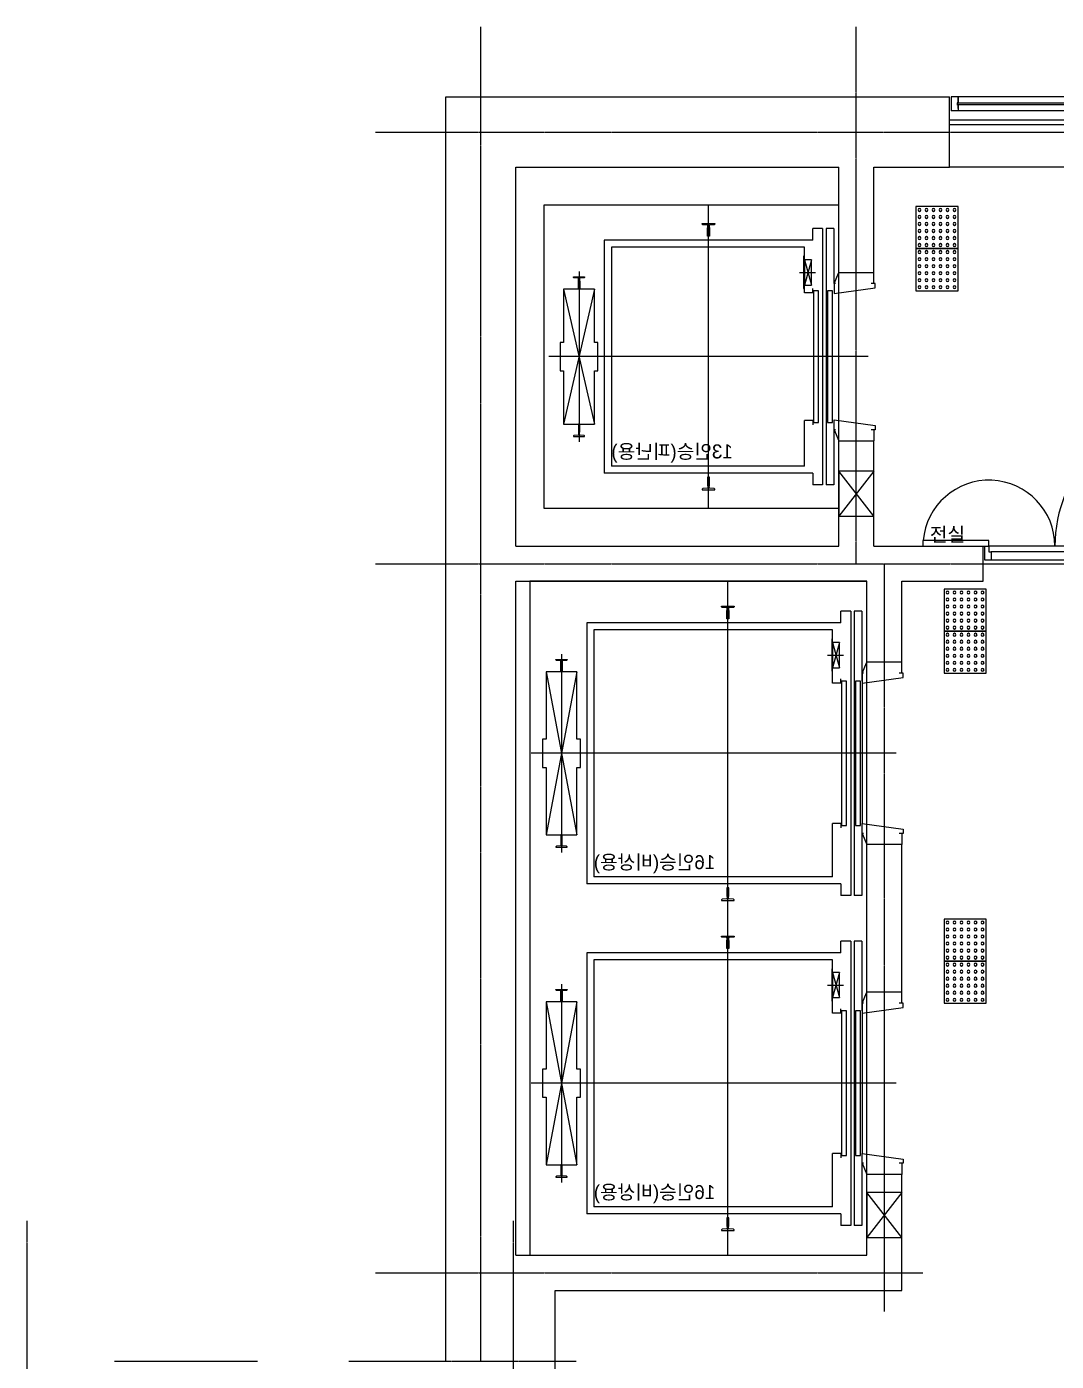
# Model space of a CAD drawing. Header units: millimetres. Extents: x 0 to 179493, y -203649 to 469211.
# Drawn here: x 114114 to 121449, y 49846 to 59351 of the extents above; entities that cross this region are included whole.
import ezdxf

# ---------------------------------------------------------------- set-up
doc = ezdxf.new("R2010")
doc.units = ezdxf.units.MM
doc.linetypes.add('X-평면도(기본형)$0$CEN', pattern=[52.5, 50, -1, 0.5, -1])
for name, color, linetype, true_color in [('X-평면도(기본형)$0$40HAT', 9, 'Continuous', 0x808080), ('X-평면도(기본형)$0$4ELE', 4, 'Continuous', 0x00ffff), ('X-평면도(기본형)$0$A-DOOR', 4, 'Continuous', 0x00ffff), ('X-평면도(기본형)$0$CEN', 1, 'X-평면도(기본형)$0$CEN', 0xff0000), ('X-평면도(기본형)$0$DEFPOINTS-1', 7, 'Continuous', 0x262f4c), ('X-평면도(기본형)$0$DEFTXT', 7, 'Continuous', 0x7fdfff), ('X-평면도(기본형)$0$ELEV', 9, 'Continuous', 0x808080), ('X-평면도(기본형)$0$NON', 6, 'Continuous', 0xff00ff), ('X-평면도(기본형)$0$TILE', 7, 'Continuous', 0xc0c0c0), ('X-평면도(기본형)$0$W1', 2, 'Continuous', 0xffff00), ('X-평면도(기본형)$0$WID', 4, 'Continuous', 0x00ffff), ('X-평면도(기본형)$0$설비OPEN', 9, 'Continuous', 0x808080)]:
    doc.layers.add(name, color=color, linetype=linetype, true_color=true_color)
doc.styles.add('맑은 고딕 Regular', font='')
doc.styles.get('맑은 고딕 Regular').set_extended_font_data('M+39D80 怨좊뵓')

# ---------------------------------------------------------------- blocks, each defined once
blk = doc.blocks.new('X-평면도(기본형)$0$jjbl')
at = {"layer": 'X-평면도(기본형)$0$TILE'}
blk.add_lwpolyline([(300.0000000009313, 300.0000000009313), (300.0000000009313, 0), (0, 0), (0, 300.0000000009313)], close=True, dxfattribs=at)
for centre in [(25.00000000093132, 275), (25.00000000093132, 225), (75.00000000093132, 275), (75.00000000093132, 225), (125.0000000009313, 275), (125.0000000009313, 225), (175.0000000009313, 275), (175.0000000009313, 225), (225.0000000009313, 275), (225.0000000009313, 225), (275.0000000009313, 275), (275.0000000009313, 225), (25.00000000093132, 175), (25.00000000093132, 125), (75.00000000093132, 175), (75.00000000093132, 125), (125.0000000009313, 175), (125.0000000009313, 125), (175.0000000009313, 175), (175.0000000009313, 125), (225.0000000009313, 175), (225.0000000009313, 125), (275.0000000009313, 175), (275.0000000009313, 125), (25.00000000093132, 75), (25.00000000093132, 25), (75.00000000093132, 75), (75.00000000093132, 25), (125.0000000009313, 75), (125.0000000009313, 25), (175.0000000009313, 75), (175.0000000009313, 25), (225.0000000009313, 75), (225.0000000009313, 25), (275.0000000009313, 75), (275.0000000009313, 25)]:
    blk.add_circle(centre, 10, dxfattribs=at)
blk = doc.blocks.new('X-평면도(기본형)$0$evj')
at = {"xscale": -1, "rotation": 180}
for p in [(299.9999999998836, 600.0000000010477), (299.9999999998836, 300.0000000010477)]:
    blk.add_blockref('X-평면도(기본형)$0$jjbl', p, dxfattribs=at)
blk = doc.blocks.new('X-평면도(기본형)$0$cw1200')
at = {"layer": 'X-평면도(기본형)$0$WID'}
for p, q in [((0, 0), (0, -100)), ((50, 0), (0, 0)), ((50, -41), (50, 0)), ((50, 0), (50, -41)), ((1150, -41), (1150, 0)), ((1150, 0), (1200, 0)), ((1150, 0), (1150, -41)), ((1200, 0), (1200, -100)), ((50, -41), (44.45330363186076, -42.77589416317642)), ((44.45330363186076, -42.77589416317642), (44.45330363186076, -57.22410583682358)), ((50, -59), (44.45330363186076, -57.22410583682358)), ((46.51880111440551, -44), (1153.481198885594, -44)), ((46.51880111440551, -44), (46.51880111440551, -56)), ((46.51880111440551, -56), (1153.481198885594, -56)), ((50, -81.97538000438362), (50, -59)), ((50, -59), (50, -100)), ((1150, -41), (1155.546696368139, -42.77589416317642)), ((1150, -59), (1155.546696368139, -57.22410583682358)), ((1150, -81.97538000438362), (1150, -59)), ((1150, -59), (1150, -100)), ((1153.481198885594, -44), (1153.481198885594, -56)), ((1153.481198885594, -44), (1153.481198885594, -56)), ((1155.546696368139, -42.77589416317642), (1155.546696368139, -57.22410583682358)), ((50, -100), (0, -100)), ((1150, -100), (1200, -100))]:
    blk.add_line(p, q, dxfattribs=at)
at = {"layer": 'X-평면도(기본형)$0$WID', "color": 8, "true_color": 0x808080}
for p, q in [((50, 0), (1150, 0)), ((50, -100), (1150, -100))]:
    blk.add_line(p, q, dxfattribs=at)
at = {"layer": 'X-평면도(기본형)$0$WID'}
for points in [[(50, -40.20829692762345), (52.7461361149326, -41.59084928501397), (53.27266516152304, -42.57838668348268), (53.81927593855653, -44)], [(50, -59.79170307237655), (52.7461361149326, -58.40915071498603), (53.27266516152304, -57.42161331651732), (53.81927593855653, -56)], [(1150, -40.20829692762345), (1147.253863885067, -41.59084928501397), (1146.727334838477, -42.57838668348268), (1146.180724061443, -44)], [(1150, -59.79170307237655), (1147.253863885067, -58.40915071498603), (1146.727334838477, -57.42161331651732), (1146.180724061443, -56)]]:
    blk.add_lwpolyline(points, dxfattribs=at)
blk = doc.blocks.new('X-평면도(기본형)$0$ev13k')
at = {"layer": 'X-평면도(기본형)$0$DEFPOINTS-1'}
blk.add_lwpolyline([(-1080.000000000116, 2225.000000000087), (1079.999999999884, 2225.000000000087), (1079.999999999825, 125.0000000000873), (-1080.000000000116, 125.0000000000873)], close=True, dxfattribs=at)
at = {"layer": 'X-평면도(기본형)$0$ELEV', "color": 1, "true_color": 0xff0000}
for p, q in [((0, -84.99999999991269), (-1.164153218269348e-10, 2190.000000000087)), ((-606.0000000001164, 1975.000000000204), (605.9999999998836, 1975.000000000204)), ((1079.999999999825, 1052.500000000087), (-1080.000000000116, 1052.500000000087))]:
    blk.add_line(p, q, dxfattribs=at)
at = {"layer": 'X-평면도(기본형)$0$ELEV'}
for p, q in [((-565.7336391321151, 2015.000000000204), (-568.000000000291, 2015.000000000204)), ((-568.000000000291, 2015.000000000204), (-568.000000000291, 1935.000000000204)), ((-559.7568821816822, 1982.474791633635), (-561.7431178184343, 2011.275208366773)), ((-480.0000000001164, 1865.000000000204), (479.9999999998836, 2085.000000000204)), ((-480.0000000001164, 2085.000000000204), (479.9999999998836, 1865.000000000204)), ((559.7568821814493, 1982.474791633635), (561.7431178182014, 2011.275208366773)), ((565.7336391318822, 2015.000000000204), (568.0000000000582, 2015.000000000204)), ((568.0000000000582, 2015.000000000204), (568.0000000000582, 1935.000000000204)), ((-568.000000000291, 1935.000000000204), (-565.7336391325807, 1935.000000000204)), ((-561.7431178188999, 1938.724791633635), (-559.7568821821478, 1967.525208366307)), ((-539.2000000003027, 1978.750000000669), (-555.7663608678849, 1978.750000000204)), ((-555.766360868467, 1971.249999999738), (-539.2000000003027, 1971.249999999738)), ((-481.0000000001164, 1979.950000000856), (-538.0000000001164, 1979.95000000039)), ((-538.0000000001164, 1970.049999999552), (-481.0000000001164, 1970.049999999552)), ((-480.0000000001164, 1978.950000000856), (-481.0000000001164, 1979.950000000856)), ((-481.0000000001164, 1970.049999999552), (-480.0000000001164, 1971.049999999552)), ((-480.0000000001164, 1971.049999999552), (-480.0000000001164, 1978.950000000856)), ((479.9999999998836, 1978.950000000856), (480.9999999998836, 1979.950000000856)), ((479.9999999998836, 1971.049999999552), (479.9999999998836, 1978.950000000856)), ((480.9999999998836, 1970.049999999552), (479.9999999998836, 1971.049999999552)), ((480.9999999998836, 1979.950000000856), (537.9999999998836, 1979.95000000039)), ((537.9999999998836, 1970.049999999552), (480.9999999998836, 1970.049999999552)), ((539.2000000000698, 1978.750000000669), (555.7663608676521, 1978.750000000204)), ((555.7663608682342, 1971.249999999738), (539.2000000000698, 1971.249999999738)), ((561.7431178186671, 1938.724791633635), (559.756882181915, 1967.525208366307)), ((568.0000000000582, 1935.000000000204), (565.7336391323479, 1935.000000000204)), ((-830.0000000001164, 310.0000000000873), (-830.0000000001164, 1795.000000000087)), ((-830.0000000001164, 1795.000000000087), (829.9999999998836, 1795.000000000087)), ((-780.0000000001164, 370.0000000000873), (-780.0000000001164, 1745.000000000087)), ((-780.0000000001164, 1745.000000000087), (779.9999999998836, 1745.000000000087)), ((779.9999999998254, 370.0000000000873), (779.9999999998836, 1744.999999999971)), ((829.9999999998254, 310.0000000000873), (829.9999999998836, 1795.000000000087)), ((-943.7094889861764, 1096.999999999854), (-948.0000000001164, 1096.999999999854)), ((-948.0000000001164, 1096.999999999854), (-948.0000000001164, 1007.999999999854)), ((-937.27916749625, 1060.948969322111), (-939.7208325039828, 1093.301030677598)), ((-921.2000000003027, 1057.25000000032), (-933.2905110140564, 1057.249999999854)), ((-933.290511014522, 1047.749999999389), (-921.2000000003027, 1047.749999999389)), ((-860.0000000001164, 1060.499999999854), (-918.0000000001164, 1060.499999999389)), ((-859.0000000001164, 1059.499999999854), (-860.0000000001164, 1060.499999999854)), ((-859.0000000001164, 1045.50000000032), (-859.0000000001164, 1059.499999999854)), ((858.9999999998254, 1059.499999999854), (859.9999999998254, 1060.499999999854)), ((858.9999999998254, 1045.50000000032), (858.9999999998254, 1059.499999999854)), ((859.9999999998254, 1060.499999999854), (917.9999999998254, 1060.499999999389)), ((921.2000000000116, 1057.25000000032), (933.2905110137654, 1057.249999999854)), ((933.290511014231, 1047.749999999389), (921.2000000000116, 1047.749999999389)), ((937.279167495959, 1060.948969322111), (939.72083250375, 1093.301030677598)), ((943.7094889859436, 1096.999999999854), (947.9999999998836, 1096.999999999854)), ((947.9999999998836, 1096.999999999854), (947.9999999998254, 1007.999999999854)), ((-948.0000000001164, 1007.999999999854), (-943.7094889861764, 1007.999999999854)), ((-939.7208325044485, 1011.698969322111), (-937.2791674967157, 1044.051030677132)), ((-918.0000000001164, 1044.50000000032), (-860.0000000001164, 1044.50000000032)), ((-860.0000000001164, 1044.50000000032), (-859.0000000001164, 1045.50000000032)), ((859.9999999998254, 1044.50000000032), (858.9999999998254, 1045.50000000032)), ((917.9999999998254, 1044.50000000032), (859.9999999998254, 1044.50000000032)), ((939.7208325041574, 1011.698969322111), (937.2791674964246, 1044.051030677132)), ((947.9999999998254, 1007.999999999854), (943.7094889858854, 1007.999999999854)), ((-830.0000000001164, 310.0000000000873), (-912.0000000001164, 310.0000000000873)), ((-912.0000000001164, 240.0000000000873), (-912.0000000001164, 310.0000000000873)), ((-454.9999999996508, 370.0000000000873), (-780.0000000001164, 370.0000000000873)), ((-689.9999999996508, 370.0000000000873), (-509.9999999996508, 320.0000000000873)), ((-689.9999999996508, 320.0000000000873), (-509.9999999996508, 370.0000000000873)), ((-455.0000000005821, 310.0000000000873), (-485.0000000001164, 310.0000000000873)), ((-455.0000000005821, 310.0000000002037), (-455.0000000001164, 370.0000000000873)), ((779.9999999998254, 370.0000000000873), (454.9999999994179, 370.0000000000873)), ((455.0000000003492, 310.0000000002037), (454.9999999998836, 370.0000000000873)), ((455.0000000003492, 310.0000000000873), (484.9999999998836, 310.0000000000873)), ((829.9999999998254, 310.0000000000873), (911.9999999998254, 310.0000000000873)), ((911.9999999998254, 240.0000000000873), (911.9999999998254, 310.0000000000873)), ((-912.0000000001164, 240.0000000000873), (911.9999999998254, 240.0000000000873)), ((-912.0000000001164, 215.0000000000873), (911.9999999998254, 215.0000000000873)), ((-912.0000000001164, 160.0000000000873), (-912.0000000001164, 215.0000000000873)), ((911.9999999998254, 160.0000000000873), (911.9999999998254, 215.0000000000873)), ((-912.0000000001164, 160.0000000000873), (-520, 160.0000000000873)), ((520, 160.0000000000873), (911.9999999998254, 160.0000000000873))]:
    blk.add_line(p, q, dxfattribs=at)
at = {"layer": 'X-평면도(기본형)$0$ELEV', "color": 1, "ltscale": 0.01, "true_color": 0xff0000}
blk.add_line((-599.9999999996508, 405.0000000000873), (-599.9999999996508, 290.0000000000873), dxfattribs=at)
at = {"layer": 'X-평면도(기본형)$0$ELEV', "color": 18, "true_color": 0x000000}
for p, q in [((-520, 158.0000000000873), (-600, 125.0000000000873)), ((520, 158.0000000000873), (600, 125.0000000000873)), ((-520, -124.9999999998836), (-600, -124.9999999998836)), ((520, -124.9999999998836), (600, -124.9999999998836))]:
    blk.add_line(p, q, dxfattribs=at)
at = {"layer": 'X-평면도(기본형)$0$ELEV'}
for points in [[(99.99999999988358, 2110.000000000204), (99.99999999988358, 2085.000000000204), (479.9999999998836, 2085.000000000204), (479.9999999998836, 1865.000000000204), (99.99999999988358, 1865.000000000204), (99.99999999988358, 1840.000000000204), (-100.0000000001164, 1840.000000000204), (-100.0000000001164, 1865.000000000204), (-480.0000000001164, 1865.000000000204), (-480.0000000001164, 2085.000000000204), (-100.0000000001164, 2085.000000000204), (-100.0000000001164, 2110.000000000204)], [(-714.9999999996508, 375.0000000000873), (-484.9999999996508, 375.0000000000873), (-484.9999999996508, 370.0000000000873), (-714.9999999996508, 370.0000000000873)], [(-689.9999999996508, 370.0000000000873), (-509.9999999996508, 370.0000000000873), (-509.9999999996508, 320.0000000000873), (-689.9999999996508, 320.0000000000873)], [(469.9999999998836, 270.0000000000873), (-470.0000000001164, 270.0000000000873), (-470.0000000001164, 305.0000000000873), (469.9999999998836, 305.0000000000873)], [(469.9999999998836, 170.0000000000873), (-470.0000000001164, 170.0000000000873), (-470.0000000001164, 205.0000000000873), (469.9999999998836, 205.0000000000873)]]:
    blk.add_lwpolyline(points, close=True, dxfattribs=at)
at = {"layer": 'X-평면도(기본형)$0$ELEV', "color": 4, "true_color": 0x00ffff}
for points in [[(-520, 148.0000000000873), (-520, 158.0000000000873), (-520, 156.0000000000873), (-520, 158.0000000000873), (-450, 158.0000000000873), (-490, -134.9999999998836), (-520, -134.9999999998836), (-520, -104.9999999998836)], [(520, 148.0000000000873), (520, 158.0000000000873), (520, 156.0000000000873), (520, 158.0000000000873), (450, 158.0000000000873), (490, -134.9999999998836), (520, -134.9999999998836), (520, -104.9999999998836)]]:
    blk.add_lwpolyline(points, dxfattribs=at)
at = {"layer": 'X-평면도(기본형)$0$ELEV'}
for centre, radius, start, end in [((-565.7336391320625, 2011.000000000264), 3.999999999939702, 3.945186229777142, 90.00000000075397), ((-565.7336391325304, 1939.000000000146), 3.999999999942117, 269.9999999992786, 356.0548137701894), ((539.1999999999971, 1979.950000000783), 1.200000000113504, 180.0000000187597, 270.000000003474), ((539.2000000001426, 1970.049999999479), 1.200000000259025, 90.00000000347401, 179.999999996526), ((555.7663608678083, 1982.750000000157), 3.999999999953437, 269.9999999977625, 356.0548137700405), ((555.7663608682848, 1967.249999999796), 3.999999999941807, 3.945186229804479, 90.00000000072465), ((-943.709488986128, 1092.999999999651), 4.000000000203008, 4.31602752055909, 90.00000000069372), ((921.1999999999243, 1060.450384615788), 3.200384615467827, 179.1117111519636, 270.0000000015631), ((921.2503906239516, 1044.500000000246), 3.250390624126244, 90.88828884777475, 179.9999999986974), ((933.2905110138726, 1061.249999999994), 4.000000000139578, 269.9999999984644, 355.6839724802837), ((933.2905110143009, 1043.749999999209), 4.000000000179783, 4.316027520250993, 90.0000000010015), ((-943.7094889863405, 1011.999999999784), 3.999999999929929, 270.0000000023499, 355.6839724830701)]:
    blk.add_arc(centre, radius, start, end, dxfattribs=at)
at = {"layer": 'X-평면도(기본형)$0$ELEV', "extrusion": (0, 0, -1)}
for centre, radius, start, end in [((-565.7336391318297, 2011.000000000264), 3.999999999939702, 3.945186229777142, 90.00000000075397), ((555.7663608680411, 1982.750000000157), 3.999999999953437, 269.9999999977625, 356.0548137700405), ((555.7663608685176, 1967.249999999796), 3.999999999941807, 3.945186229804479, 90.00000000072465), ((539.2000000002299, 1979.950000000783), 1.200000000113504, 180.0000000187597, 270.000000003474), ((539.2000000003754, 1970.049999999479), 1.200000000259025, 90.00000000347401, 179.999999996526), ((-565.7336391322975, 1939.000000000146), 3.999999999942117, 269.9999999992786, 356.0548137701894), ((933.2905110141636, 1061.249999999994), 4.000000000139578, 269.9999999984644, 355.6839724802837), ((933.290511014592, 1043.749999999209), 4.000000000179783, 4.316027520250993, 90.0000000010015), ((921.2000000002154, 1060.450384615788), 3.200384615467827, 179.1117111519636, 270.0000000015631), ((921.2503906242426, 1044.500000000246), 3.250390624126244, 90.88828884777475, 179.9999999986974), ((-943.7094889858952, 1092.999999999651), 4.000000000203008, 4.31602752055909, 90.00000000069372), ((-943.7094889860495, 1011.999999999784), 3.999999999929929, 270.0000000023499, 355.6839724830701)]:
    blk.add_arc(centre, radius, start, end, dxfattribs=at)
at = {"layer": 'X-평면도(기본형)$0$DEFTXT', "insert": (754.9999999998836, 1744.999999999971), "char_height": 100, "width": 2039.130434782609, "attachment_point": 9, "rotation": 90, "style": '맑은 고딕 Regular'}
blk.add_mtext('13인승(피난용)', dxfattribs=at)
blk = doc.blocks.new('X-평면도(기본형)$0$ev16x2k')
at = {"layer": 'X-평면도(기본형)$0$DEFPOINTS-1'}
blk.add_lwpolyline([(-1225.000000000116, 2525.000000000378), (3574.999999999913, 2525.000000000378), (3574.999999999854, 125.0000000003783), (-1225.000000000116, 125.0000000003783)], close=True, dxfattribs=at)
at = {"layer": 'X-평면도(기본형)$0$ELEV', "color": 1, "true_color": 0xff0000}
for p, q in [((0, -84.99999999962165), (-8.731149137020111e-11, 2515.000000000378)), ((2350, -84.99999999962165), (2349.999999999913, 2515.000000000378)), ((-706.0000000000873, 2300.000000000495), (705.9999999999127, 2300.000000000495)), ((1643.999999999913, 2300.000000000495), (3055.999999999913, 2300.000000000495)), ((3574.999999999825, 1115.000000000378), (-1220.000000000087, 1115.000000000378))]:
    blk.add_line(p, q, dxfattribs=at)
at = {"layer": 'X-평면도(기본형)$0$ELEV'}
for p, q in [((-580.0000000000873, 2190.000000000495), (579.9999999999127, 2410.000000000495)), ((-580.0000000000873, 2410.000000000495), (579.9999999999127, 2190.000000000495)), ((1769.999999999913, 2190.000000000495), (2929.999999999913, 2410.000000000495)), ((1769.999999999913, 2410.000000000495), (2929.999999999913, 2190.000000000495)), ((-665.733639132086, 2340.000000000495), (-668.0000000002619, 2340.000000000495)), ((-668.0000000002619, 2340.000000000495), (-668.0000000002619, 2260.000000000495)), ((-659.756882181653, 2307.474791633926), (-661.7431178184052, 2336.275208367064)), ((-661.7431178188708, 2263.724791633926), (-659.7568821821187, 2292.525208366598)), ((-639.2000000002736, 2303.75000000096), (-655.7663608678558, 2303.750000000495)), ((-655.7663608684379, 2296.250000000029), (-639.2000000002736, 2296.250000000029)), ((-581.0000000000873, 2304.950000001147), (-638.0000000000873, 2304.950000000681)), ((-638.0000000000873, 2295.049999999843), (-581.0000000000873, 2295.049999999843)), ((-580.0000000000873, 2303.950000001147), (-581.0000000000873, 2304.950000001147)), ((-581.0000000000873, 2295.049999999843), (-580.0000000000873, 2296.049999999843)), ((-580.0000000000873, 2296.049999999843), (-580.0000000000873, 2303.950000001147)), ((579.9999999999127, 2303.950000001147), (580.9999999999127, 2304.950000001147)), ((579.9999999999127, 2296.049999999843), (579.9999999999127, 2303.950000001147)), ((580.9999999999127, 2295.049999999843), (579.9999999999127, 2296.049999999843)), ((580.9999999999127, 2304.950000001147), (637.9999999999127, 2304.950000000681)), ((637.9999999999127, 2295.049999999843), (580.9999999999127, 2295.049999999843)), ((639.200000000099, 2303.75000000096), (655.7663608676812, 2303.750000000495)), ((655.7663608682633, 2296.250000000029), (639.200000000099, 2296.250000000029)), ((659.7568821814784, 2307.474791633926), (661.7431178182305, 2336.275208367064)), ((661.7431178186962, 2263.724791633926), (659.7568821819441, 2292.525208366598)), ((665.7336391319113, 2340.000000000495), (668.0000000000873, 2340.000000000495)), ((668.0000000000873, 2340.000000000495), (668.0000000000873, 2260.000000000495)), ((1684.266360867914, 2340.000000000495), (1681.999999999738, 2340.000000000495)), ((1681.999999999738, 2340.000000000495), (1681.999999999738, 2260.000000000495)), ((1690.243117818347, 2307.474791633926), (1688.256882181595, 2336.275208367064)), ((1688.256882181129, 2263.724791633926), (1690.243117817881, 2292.525208366598)), ((1710.799999999726, 2303.75000000096), (1694.233639132144, 2303.750000000495)), ((1694.233639131562, 2296.250000000029), (1710.799999999726, 2296.250000000029)), ((1768.999999999913, 2304.950000001147), (1711.999999999913, 2304.950000000681)), ((1711.999999999913, 2295.049999999843), (1768.999999999913, 2295.049999999843)), ((1769.999999999913, 2303.950000001147), (1768.999999999913, 2304.950000001147)), ((1768.999999999913, 2295.049999999843), (1769.999999999913, 2296.049999999843)), ((1769.999999999913, 2296.049999999843), (1769.999999999913, 2303.950000001147)), ((2929.999999999913, 2303.950000001147), (2930.999999999913, 2304.950000001147)), ((2929.999999999913, 2296.049999999843), (2929.999999999913, 2303.950000001147)), ((2930.999999999913, 2295.049999999843), (2929.999999999913, 2296.049999999843)), ((2930.999999999913, 2304.950000001147), (2987.999999999913, 2304.950000000681)), ((2987.999999999913, 2295.049999999843), (2930.999999999913, 2295.049999999843)), ((2989.200000000099, 2303.75000000096), (3005.766360867681, 2303.750000000495)), ((3005.766360868263, 2296.250000000029), (2989.200000000099, 2296.250000000029)), ((3009.756882181478, 2307.474791633926), (3011.743117818231, 2336.275208367064)), ((3011.743117818696, 2263.724791633926), (3009.756882181944, 2292.525208366598)), ((3015.733639131911, 2340.000000000495), (3018.000000000087, 2340.000000000495)), ((3018.000000000087, 2340.000000000495), (3018.000000000087, 2260.000000000495)), ((-668.0000000002619, 2260.000000000495), (-665.7336391325516, 2260.000000000495)), ((668.0000000000873, 2260.000000000495), (665.733639132377, 2260.000000000495)), ((1681.999999999738, 2260.000000000495), (1684.266360867448, 2260.000000000495)), ((3018.000000000087, 2260.000000000495), (3015.733639132377, 2260.000000000495)), ((-930.0000000000873, 310.0000000003783), (-930.0000000000873, 2120.000000000378)), ((-930.0000000000873, 2120.000000000378), (929.9999999999127, 2120.000000000378)), ((929.9999999998254, 310.0000000003783), (929.9999999999127, 2120.000000000378)), ((1419.999999999884, 310.0000000003783), (1419.999999999913, 2120.000000000378)), ((1419.999999999913, 2120.000000000378), (3279.999999999884, 2120.000000000378)), ((3279.999999999825, 310.0000000003783), (3279.999999999884, 2120.000000000378)), ((-880.0000000000873, 370.0000000003783), (-880.0000000000873, 2070.000000000378)), ((-880.0000000000873, 2070.000000000378), (879.9999999999127, 2070.000000000378)), ((879.9999999998254, 370.0000000003783), (879.9999999999127, 2070.000000000262)), ((1469.999999999884, 370.0000000003783), (1469.999999999913, 2070.000000000378)), ((1469.999999999913, 2070.000000000378), (3229.999999999884, 2070.000000000378)), ((3229.999999999825, 370.0000000003783), (3229.999999999884, 2070.000000000262)), ((-1043.709488986147, 1159.500000000146), (-1048.000000000087, 1159.500000000146)), ((-1048.000000000087, 1159.500000000146), (-1048.000000000087, 1070.500000000146)), ((-1037.279167496221, 1123.448969322402), (-1039.720832503954, 1155.801030677889)), ((1037.279167495959, 1123.448969322402), (1039.720832503779, 1155.801030677889)), ((1043.709488985973, 1159.500000000146), (1047.999999999913, 1159.500000000146)), ((1047.999999999913, 1159.500000000146), (1047.999999999825, 1070.500000000146)), ((1306.290511013853, 1159.500000000146), (1301.999999999913, 1159.500000000146)), ((1301.999999999913, 1159.500000000146), (1301.999999999884, 1070.500000000146)), ((1312.72083250375, 1123.448969322402), (1310.279167496046, 1155.801030677889)), ((3387.279167495959, 1123.448969322402), (3389.72083250375, 1155.801030677889)), ((3393.709488985944, 1159.500000000146), (3397.999999999884, 1159.500000000146)), ((3397.999999999884, 1159.500000000146), (3397.999999999825, 1070.500000000146)), ((-1048.000000000087, 1070.500000000146), (-1043.709488986147, 1070.500000000146)), ((-1039.720832504419, 1074.198969322402), (-1037.279167496687, 1106.551030677423)), ((-1021.200000000274, 1119.750000000611), (-1033.290511014027, 1119.750000000146)), ((-1033.290511014493, 1110.24999999968), (-1021.200000000274, 1110.24999999968)), ((-960.0000000000873, 1123.000000000146), (-1018.000000000087, 1122.99999999968)), ((-1018.000000000087, 1107.000000000611), (-960.0000000000873, 1107.000000000611)), ((-959.0000000000873, 1122.000000000146), (-960.0000000000873, 1123.000000000146)), ((-960.0000000000873, 1107.000000000611), (-959.0000000000873, 1108.000000000611)), ((-959.0000000000873, 1108.000000000611), (-959.0000000000873, 1122.000000000146)), ((958.9999999998254, 1122.000000000146), (959.9999999998254, 1123.000000000146)), ((958.9999999998254, 1108.000000000611), (958.9999999998254, 1122.000000000146)), ((959.9999999998254, 1107.000000000611), (958.9999999998254, 1108.000000000611)), ((959.9999999998254, 1123.000000000146), (1017.999999999825, 1122.99999999968)), ((1017.999999999825, 1107.000000000611), (959.9999999998254, 1107.000000000611)), ((1021.200000000012, 1119.750000000611), (1033.290511013765, 1119.750000000146)), ((1033.290511014231, 1110.24999999968), (1021.200000000012, 1110.24999999968)), ((1039.720832504157, 1074.198969322402), (1037.279167496425, 1106.551030677423)), ((1047.999999999825, 1070.500000000146), (1043.709488985885, 1070.500000000146)), ((1301.999999999884, 1070.500000000146), (1306.290511013824, 1070.500000000146)), ((1310.279167495552, 1074.198969322402), (1312.720832503284, 1106.551030677423)), ((1328.799999999697, 1119.750000000611), (1316.709488985944, 1119.750000000146)), ((1316.709488985478, 1110.24999999968), (1328.799999999697, 1110.24999999968)), ((1389.999999999884, 1123.000000000146), (1331.999999999884, 1122.99999999968)), ((1331.999999999884, 1107.000000000611), (1389.999999999884, 1107.000000000611)), ((1390.999999999884, 1122.000000000146), (1389.999999999884, 1123.000000000146)), ((1389.999999999884, 1107.000000000611), (1390.999999999884, 1108.000000000611)), ((1390.999999999884, 1108.000000000611), (1390.999999999884, 1122.000000000146)), ((3308.999999999825, 1122.000000000146), (3309.999999999825, 1123.000000000146)), ((3308.999999999825, 1108.000000000611), (3308.999999999825, 1122.000000000146)), ((3309.999999999825, 1107.000000000611), (3308.999999999825, 1108.000000000611)), ((3309.999999999825, 1123.000000000146), (3367.999999999825, 1122.99999999968)), ((3367.999999999825, 1107.000000000611), (3309.999999999825, 1107.000000000611)), ((3371.200000000012, 1119.750000000611), (3383.290511013765, 1119.750000000146)), ((3383.290511014231, 1110.24999999968), (3371.200000000012, 1110.24999999968)), ((3389.720832504157, 1074.198969322402), (3387.279167496425, 1106.551030677423)), ((3397.999999999825, 1070.500000000146), (3393.709488985885, 1070.500000000146)), ((-930.0000000000873, 310.0000000003783), (-1012.000000000087, 310.0000000003783)), ((-1012.000000000087, 240.0000000003783), (-1012.000000000087, 310.0000000003783)), ((-499.9999999996508, 370.0000000003783), (-880.0000000000873, 370.0000000003783)), ((-789.9999999996217, 370.0000000003783), (-609.9999999996508, 320.0000000003783)), ((-789.9999999996217, 320.0000000003783), (-609.9999999996508, 370.0000000003783)), ((-500.0000000005821, 310.0000000003783), (-530.0000000001164, 310.0000000003783)), ((-500.0000000005821, 310.0000000004948), (-500.0000000001164, 370.0000000003783)), ((879.9999999998254, 370.0000000003783), (499.9999999994179, 370.0000000003783)), ((500.0000000003492, 310.0000000004948), (499.9999999998836, 370.0000000003783)), ((500.0000000003492, 310.0000000003783), (529.9999999998836, 310.0000000003783)), ((929.9999999998254, 310.0000000003783), (1011.999999999825, 310.0000000003783)), ((1011.999999999825, 240.0000000003783), (1011.999999999825, 310.0000000003783)), ((1419.999999999884, 310.0000000003783), (1337.999999999884, 310.0000000003783)), ((1337.999999999884, 240.0000000003783), (1337.999999999884, 310.0000000003783)), ((1850.000000000349, 370.0000000003783), (1469.999999999884, 370.0000000003783)), ((1560.000000000349, 370.0000000003783), (1740.000000000349, 320.0000000003783)), ((1560.000000000349, 320.0000000003783), (1740.000000000349, 370.0000000003783)), ((1849.999999999418, 310.0000000003783), (1819.999999999884, 310.0000000003783)), ((1849.999999999418, 310.0000000004948), (1849.999999999884, 370.0000000003783)), ((3229.999999999825, 370.0000000003783), (2849.999999999418, 370.0000000003783)), ((2850.000000000349, 310.0000000004948), (2849.999999999884, 370.0000000003783)), ((2850.000000000349, 310.0000000003783), (2879.999999999884, 310.0000000003783)), ((3279.999999999825, 310.0000000003783), (3361.999999999825, 310.0000000003783)), ((3361.999999999825, 240.0000000003783), (3361.999999999825, 310.0000000003783)), ((-1012.000000000087, 240.0000000003783), (1011.999999999825, 240.0000000003783)), ((-1012.000000000087, 215.0000000003783), (1011.999999999825, 215.0000000003783)), ((-1012.000000000116, 160.0000000003783), (-1012.000000000087, 215.0000000003783)), ((1011.999999999825, 160.0000000003783), (1011.999999999825, 215.0000000003783)), ((1337.999999999884, 240.0000000003783), (3361.999999999825, 240.0000000003783)), ((1337.999999999884, 215.0000000003783), (3361.999999999825, 215.0000000003783)), ((1337.999999999884, 160.0000000003783), (1337.999999999884, 215.0000000003783)), ((3361.999999999825, 160.0000000003783), (3361.999999999825, 215.0000000003783)), ((-1012.000000000116, 160.0000000003783), (-515.0000000001164, 160.0000000003783)), ((-499.9999999999854, 158.0000000003783), (500.0000000000146, 158.0000000003783)), ((514.9999999998836, 160.0000000003783), (1011.999999999825, 160.0000000003783)), ((1337.999999999884, 160.0000000003783), (1834.999999999884, 160.0000000003783)), ((1850.000000000015, 158.0000000003783), (2850.000000000015, 158.0000000003783)), ((2864.999999999884, 160.0000000003783), (3361.999999999825, 160.0000000003783))]:
    blk.add_line(p, q, dxfattribs=at)
at = {"layer": 'X-평면도(기본형)$0$ELEV', "color": 1, "ltscale": 0.01, "true_color": 0xff0000}
for p, q in [((-699.9999999996217, 405.0000000003783), (-699.9999999996508, 290.0000000003783)), ((1650.000000000349, 405.0000000003783), (1650.000000000349, 290.0000000003783))]:
    blk.add_line(p, q, dxfattribs=at)
at = {"layer": 'X-평면도(기본형)$0$ELEV', "color": 18, "true_color": 0x000000}
for p, q in [((-569.9999999999854, 158.0000000003783), (-649.9999999999854, 125.0000000003783)), ((570.0000000000146, 158.0000000003783), (650.0000000000146, 125.0000000003783)), ((1780.000000000015, 158.0000000003783), (1700.000000000015, 125.0000000003783)), ((2920.000000000015, 158.0000000003783), (3000.000000000015, 125.0000000003783)), ((-569.9999999999854, -124.9999999995925), (-649.9999999999854, -124.9999999995925)), ((570.0000000000146, -124.9999999995925), (650.0000000000146, -124.9999999995925)), ((1780.000000000015, -124.9999999995925), (1700.000000000015, -124.9999999995925)), ((2920.000000000015, -124.9999999995925), (3000.000000000015, -124.9999999995925))]:
    blk.add_line(p, q, dxfattribs=at)
at = {"layer": 'X-평면도(기본형)$0$ELEV'}
for points in [[(99.99999999991269, 2435.000000000495), (99.99999999991269, 2410.000000000495), (579.9999999999127, 2410.000000000495), (579.9999999999127, 2190.000000000495), (99.99999999991269, 2190.000000000495), (99.99999999991269, 2165.000000000495), (-100.0000000000873, 2165.000000000495), (-100.0000000000873, 2190.000000000495), (-580.0000000000873, 2190.000000000495), (-580.0000000000873, 2410.000000000495), (-100.0000000000873, 2410.000000000495), (-100.0000000000873, 2435.000000000495)], [(2449.999999999913, 2435.000000000495), (2449.999999999913, 2410.000000000495), (2929.999999999913, 2410.000000000495), (2929.999999999913, 2190.000000000495), (2449.999999999913, 2190.000000000495), (2449.999999999913, 2165.000000000495), (2249.999999999913, 2165.000000000495), (2249.999999999913, 2190.000000000495), (1769.999999999913, 2190.000000000495), (1769.999999999913, 2410.000000000495), (2249.999999999913, 2410.000000000495), (2249.999999999913, 2435.000000000495)], [(-814.9999999996217, 375.0000000003783), (-584.9999999996508, 375.0000000003783), (-584.9999999996508, 370.0000000003783), (-814.9999999996217, 370.0000000003783)], [(-789.9999999996217, 370.0000000003783), (-609.9999999996508, 370.0000000003783), (-609.9999999996508, 320.0000000003783), (-789.9999999996217, 320.0000000003783)], [(514.9999999998836, 270.0000000003783), (-515.0000000001164, 270.0000000003783), (-515.0000000001164, 305.0000000003783), (514.9999999998836, 305.0000000003783)], [(1535.000000000349, 375.0000000003783), (1765.000000000349, 375.0000000003783), (1765.000000000349, 370.0000000003783), (1535.000000000349, 370.0000000003783)], [(1560.000000000349, 370.0000000003783), (1740.000000000349, 370.0000000003783), (1740.000000000349, 320.0000000003783), (1560.000000000349, 320.0000000003783)], [(2864.999999999884, 270.0000000003783), (1834.999999999884, 270.0000000003783), (1834.999999999884, 305.0000000003783), (2864.999999999884, 305.0000000003783)], [(514.9999999998836, 170.0000000003783), (-515.0000000001164, 170.0000000003783), (-515.0000000001164, 205.0000000003783), (514.9999999998836, 205.0000000003783)], [(2864.999999999884, 170.0000000003783), (1834.999999999884, 170.0000000003783), (1834.999999999884, 205.0000000003783), (2864.999999999884, 205.0000000003783)]]:
    blk.add_lwpolyline(points, close=True, dxfattribs=at)
at = {"layer": 'X-평면도(기본형)$0$ELEV', "color": 4, "true_color": 0x00ffff}
for points in [[(-569.9999999999854, 148.0000000003783), (-569.9999999999854, 158.0000000003783), (-569.9999999999854, 156.0000000003783), (-569.9999999999854, 158.0000000003783), (-499.9999999999854, 158.0000000003783), (-539.9999999999854, -134.9999999995925), (-569.9999999999854, -134.9999999995925), (-569.9999999999854, -104.9999999995925)], [(570.0000000000146, 148.0000000003783), (570.0000000000146, 158.0000000003783), (570.0000000000146, 156.0000000003783), (570.0000000000146, 158.0000000003783), (500.0000000000146, 158.0000000003783), (540.0000000000146, -134.9999999995925), (570.0000000000146, -134.9999999995925), (570.0000000000146, -104.9999999995925)], [(1780.000000000015, 148.0000000003783), (1780.000000000015, 158.0000000003783), (1780.000000000015, 156.0000000003783), (1780.000000000015, 158.0000000003783), (1850.000000000015, 158.0000000003783), (1810.000000000015, -134.9999999995925), (1780.000000000015, -134.9999999995925), (1780.000000000015, -104.9999999995925)], [(2920.000000000015, 148.0000000003783), (2920.000000000015, 158.0000000003783), (2920.000000000015, 156.0000000003783), (2920.000000000015, 158.0000000003783), (2850.000000000015, 158.0000000003783), (2890.000000000015, -134.9999999995925), (2920.000000000015, -134.9999999995925), (2920.000000000015, -104.9999999995925)]]:
    blk.add_lwpolyline(points, dxfattribs=at)
at = {"layer": 'X-평면도(기본형)$0$ELEV'}
for centre, radius, start, end in [((-665.7336391320334, 2336.000000000555), 3.999999999939702, 3.945186229773893, 90.00000000075397), ((639.2000000000262, 2304.950000001074), 1.200000000113504, 180.0000000187597, 270.000000003474), ((639.2000000001717, 2295.04999999977), 1.200000000259025, 90.00000000347401, 179.999999996526), ((655.7663608678374, 2307.750000000448), 3.999999999953437, 269.9999999977625, 356.0548137700372), ((655.7663608683139, 2292.250000000087), 3.999999999941807, 3.945186229804479, 90.00000000072465), ((1684.266360867967, 2336.000000000555), 3.999999999939702, 3.945186229773893, 90.00000000075234), ((2989.200000000026, 2304.950000001074), 1.200000000113504, 180.0000000187597, 270.000000003474), ((2989.200000000172, 2295.04999999977), 1.200000000259025, 90.00000000347401, 179.999999996526), ((3005.766360867837, 2307.750000000448), 3.999999999953437, 269.9999999977658, 356.054813770037), ((3005.766360868314, 2292.250000000087), 3.999999999941807, 3.945186229804367, 90.00000000072954), ((-665.7336391325013, 2264.000000000437), 3.999999999942117, 269.9999999992786, 356.0548137701959), ((1684.266360867499, 2264.000000000437), 3.999999999942117, 269.9999999992802, 356.0548137701959), ((-1043.709488986099, 1155.499999999942), 4.000000000203008, 4.31602752055909, 90.00000000069046), ((1306.290511013901, 1155.499999999942), 4.000000000203008, 4.31602752055909, 90.00000000069046), ((-1043.709488986311, 1074.500000000075), 3.999999999929929, 270.0000000023482, 355.6839724830683), ((1021.199999999924, 1122.950384616079), 3.200384615467827, 179.1117111519636, 270.0000000015631), ((1021.250390623952, 1107.000000000537), 3.250390624126244, 90.88828884777475, 179.9999999986974), ((1033.290511013872, 1123.750000000285), 4.000000000139578, 269.999999998466, 355.6839724802837), ((1033.290511014301, 1106.2499999995), 4.000000000179783, 4.31602752025087, 90.00000000100313), ((1306.29051101366, 1074.500000000075), 3.999999999929929, 270.0000000023482, 355.6839724830683), ((3371.199999999924, 1122.950384616079), 3.200384615467827, 179.1117111519636, 270.0000000015631), ((3371.250390623952, 1107.000000000537), 3.250390624126244, 90.88828884777674, 179.9999999986974), ((3383.290511013873, 1123.750000000285), 4.000000000139578, 269.9999999984627, 355.6839724802834), ((3383.290511014301, 1106.2499999995), 4.000000000179783, 4.316027520251115, 90.00000000099661)]:
    blk.add_arc(centre, radius, start, end, dxfattribs=at)
at = {"layer": 'X-평면도(기본형)$0$ELEV', "extrusion": (0, 0, -1)}
for centre, radius, start, end in [((655.766360868012, 2307.750000000448), 3.999999999953437, 269.9999999977625, 356.0548137700372), ((655.7663608684885, 2292.250000000087), 3.999999999941807, 3.945186229804479, 90.00000000072465), ((639.2000000002008, 2304.950000001074), 1.200000000113504, 180.0000000187597, 270.000000003474), ((639.2000000003463, 2295.04999999977), 1.200000000259025, 90.00000000347401, 179.999999996526), ((-665.7336391318588, 2336.000000000555), 3.999999999939702, 3.945186229773893, 90.00000000075397), ((-1694.233639131988, 2307.750000000448), 3.999999999953437, 269.9999999977625, 356.0548137700372), ((-1694.233639131511, 2292.250000000087), 3.999999999941807, 3.945186229804591, 90.00000000072303), ((-1710.799999999799, 2304.950000001074), 1.200000000113504, 180.0000000187597, 270.000000003474), ((-1710.799999999654, 2295.04999999977), 1.200000000259025, 90.00000000347401, 179.999999996526), ((-3015.733639131859, 2336.000000000555), 3.999999999939702, 3.945186229774117, 90.00000000074908), ((-665.7336391323266, 2264.000000000437), 3.999999999942117, 269.9999999992786, 356.0548137701959), ((-3015.733639132327, 2264.000000000437), 3.999999999942117, 269.999999999277, 356.0548137701957), ((-1043.709488985924, 1155.499999999942), 4.000000000203008, 4.31602752055909, 90.00000000069046), ((-3393.709488985895, 1155.499999999942), 4.000000000203008, 4.316027520558845, 90.00000000069697), ((1033.290511014134, 1123.750000000285), 4.000000000139578, 269.999999998466, 355.6839724802837), ((1033.290511014563, 1106.2499999995), 4.000000000179783, 4.31602752025087, 90.00000000100313), ((1021.200000000186, 1122.950384616079), 3.200384615467827, 179.1117111519636, 270.0000000015631), ((1021.250390624214, 1107.000000000537), 3.250390624126244, 90.88828884777475, 179.9999999986974), ((-1043.709488986049, 1074.500000000075), 3.999999999929929, 270.0000000023482, 355.6839724830683), ((-1316.709488985837, 1123.750000000285), 4.000000000139578, 269.999999998466, 355.6839724802837), ((-1316.709488985408, 1106.2499999995), 4.000000000179783, 4.31602752025087, 90.00000000100313), ((-1328.799999999785, 1122.950384616079), 3.200384615467827, 179.1117111519636, 270.0000000015631), ((-1328.749609375757, 1107.000000000537), 3.250390624126244, 90.88828884777674, 179.9999999986974), ((-3393.70948898605, 1074.500000000075), 3.999999999929929, 270.0000000023514, 355.6839724830685)]:
    blk.add_arc(centre, radius, start, end, dxfattribs=at)
at = {"layer": 'X-평면도(기본형)$0$DEFTXT', "char_height": 100, "width": 2039.130434782609, "attachment_point": 9, "rotation": 90, "style": '맑은 고딕 Regular'}
for insert in [(854.9999999999127, 2070.000000000291), (3204.999999999884, 2070.000000000291)]:
    blk.add_mtext('16인승(비상용)', dxfattribs=dict(at, insert=insert))

msp = doc.modelspace()

# ---------------------------------------------------------------- linework, layer by layer
at = {"color": 6, "true_color": 0xff00ff}
for p, q in [((119898.6289707313, 56186.07750544033), (119898.6289707312, 55866.07750544031)), ((120148.6289707312, 56186.07750544031), (119898.6289707313, 56186.07750544033)), ((120148.6289707312, 56186.07750544031), (119898.6289707312, 55866.07750544031)), ((120148.6289707313, 55866.07750544031), (119898.6289707313, 56186.07750544033)), ((120148.6289707313, 55866.07750544031), (120148.6289707312, 56186.07750544031)), ((119898.6289707312, 55866.07750544031), (120148.6289707313, 55866.07750544031)), ((120098.6289707323, 51048.57750544048), (120098.6289707323, 50728.57750544045)), ((120348.6289707323, 51048.57750544045), (120098.6289707323, 51048.57750544048)), ((120348.6289707323, 51048.57750544045), (120098.6289707323, 50728.57750544045)), ((120348.6289707323, 50728.57750544045), (120098.6289707323, 51048.57750544048)), ((120348.6289707323, 50728.57750544045), (120348.6289707323, 51048.57750544045)), ((120098.6289707323, 50728.57750544045), (120348.6289707323, 50728.57750544045))]:
    msp.add_line(p, q, dxfattribs=at)
at = {"layer": 'X-평면도(기본형)$0$4ELE'}
for p, q in [((121908.6289707326, 58351.07750544025), (120688.6289707326, 58351.07750544025)), ((114738.6289707341, 49846.07750544092), (115758.6289707322, 49846.07750544092)), ((116408.6289707302, 49846.07750544092), (116828.6289707302, 49846.07750544092))]:
    msp.add_line(p, q, dxfattribs=at)
at = {"layer": 'X-평면도(기본형)$0$A-DOOR', "color": 8, "true_color": 0x808080}
for p, q in [((122408.6289707333, 55651.07750544013), (120968.6289707316, 55651.07750544013)), ((122393.6289707321, 55611.07750544013), (120983.6289707326, 55611.07750544013)), ((122393.6289707326, 55551.07750544013), (120983.628970733, 55551.07750544013))]:
    msp.add_line(p, q, dxfattribs=at)
at = {"layer": 'X-평면도(기본형)$0$A-DOOR'}
for points in [[(120498.6289707312, 55651.07750544025), (120968.6289707316, 55651.07750544013), (120968.6289707316, 55691.0775054392), (120498.6289707312, 55691.07750543932)], [(120983.6289707326, 55551.07750544013), (120938.6289707326, 55551.07750544036), (120938.6289707326, 55651.07750544025), (120968.6289707316, 55651.07750544013), (120968.6289707316, 55611.07750544013), (120983.6289707326, 55611.07750544013)]]:
    msp.add_lwpolyline(points, close=True, dxfattribs=at)
at = {"layer": 'X-평면도(기본형)$0$A-DOOR', "color": 8, "true_color": 0x808080}
for centre, radius, start, end in [((122408.6289707333, 55651.07750544013), 970.0000000011642, 92.63521769488953, 180), ((120968.6289707316, 55651.07750544013), 470.0000000004657, 0, 175.1178576685553)]:
    msp.add_arc(centre, radius, start, end, dxfattribs=at)
at = {"layer": 'X-평면도(기본형)$0$CEN'}
for p, q in [((117348.6289707313, 49846.07750544031), (117348.6289707313, 59351.07750544025)), ((120023.6289707316, 55526.07750544036), (120023.628970731, 59351.07750544025)), ((116598.6289707316, 58601.07750544025), (126298.6289707316, 58601.07750544025)), ((116598.6289707316, 55526.07750544022), (122573.6289707329, 55526.07750544022)), ((120223.6289707324, 50201.07750544025), (120223.6289707329, 55526.07750544036)), ((114113.6289707315, 50846.07750544022), (114113.6289707315, 44921.07750544039)), ((117578.6289707302, 50846.07750544022), (117578.6289707304, 47821.07750544051)), ((116598.6289707316, 50476.07750544022), (120498.6289707355, 50476.07750544025)), ((116828.6289707304, 49846.07750544028), (118028.6289707302, 49846.07750544022))]:
    msp.add_line(p, q, dxfattribs=at)
at = {"layer": 'X-평면도(기본형)$0$NON'}
for p, q in [((121908.6289707326, 58686.07750543999), (120688.6289707326, 58686.07750543999)), ((121908.6289707326, 58651.07750543999), (120688.6289707326, 58651.07750544001))]:
    msp.add_line(p, q, dxfattribs=at)
at = {"layer": 'X-평면도(기본형)$0$W1'}
for p, q in [((117098.6289707316, 58851.07750544025), (120688.6289707329, 58851.07750544036)), ((117098.6289707316, 49846.07750544028), (117098.6289707316, 58851.07750544025)), ((120688.6289707326, 58351.07750544025), (120688.6289707326, 58851.07750544001)), ((117598.6289707313, 55651.07750544022), (117598.6289707313, 58351.07750544025)), ((117598.6289707313, 58351.07750544025), (119898.6289707313, 58351.07750544025)), ((119898.628970731, 57601.07750544036), (119898.6289707313, 58351.07750544028)), ((120148.6289707314, 58351.07750544025), (120688.6289707329, 58351.07750544036)), ((120148.628970731, 57601.07750544036), (120148.6289707314, 58351.07750544028)), ((119898.6289707313, 57601.07750544033), (120148.6289707313, 57601.07750544033)), ((119898.6289707313, 56401.07750544033), (120148.6289707313, 56401.07750544033)), ((119898.6289707313, 55651.07750544025), (119898.628970731, 56401.07750544036)), ((120148.6289707313, 55651.07750544028), (120148.628970731, 56401.07750544036)), ((117598.6289707313, 55651.07750544022), (119898.6289707313, 55651.07750544025)), ((120148.6289707313, 55651.07750544025), (120928.6289707324, 55651.07750544025)), ((120928.6289707323, 55401.07750544025), (120928.6289707324, 55651.07750544025)), ((117598.6289707313, 55401.07750544022), (120098.6289707324, 55401.07750544025)), ((117598.6289707314, 50601.07750544022), (117598.6289707313, 55401.07750544022)), ((120098.6289707322, 54826.07750544025), (120098.6289707324, 55401.07750544025)), ((120348.6289707322, 54826.07750544025), (120348.6289707323, 55401.07750544028)), ((120348.6289707323, 55401.07750544025), (120928.6289707323, 55401.07750544025)), ((120348.6289707322, 54826.07750544025), (120098.6289707322, 54826.07750544025)), ((120348.6289707322, 53526.07750544022), (120098.6289707322, 53526.07750544022)), ((120098.6289707322, 52476.07750544065), (120098.6289707322, 53526.07750544022)), ((120348.6289707304, 52476.07750544065), (120348.6289707322, 53526.07750544022)), ((120348.6289707323, 52476.07750544071), (120098.6289707323, 52476.07750544071)), ((120348.6289707323, 51176.07750544068), (120098.6289707323, 51176.07750544068)), ((120098.6289707324, 50601.07750544025), (120098.6289707322, 51176.07750544065)), ((120348.6289707363, 50351.07750544025), (120348.6289707304, 51176.07750544065)), ((117598.6289707313, 50601.07750544022), (120098.6289707324, 50601.07750544025)), ((117878.6289707304, 50351.07750544022), (120348.6289707363, 50351.07750544025)), ((117878.6289707302, 48121.07750544025), (117878.6289707304, 50351.07750544022)), ((116828.6289707304, 49846.07750544028), (117098.6289707316, 49846.07750544028))]:
    msp.add_line(p, q, dxfattribs=at)

# ---------------------------------------------------------------- block references
at = {"xscale": -1}
msp.add_blockref('X-평면도(기본형)$0$cw1200', (121898.6289707326, 58851.07750543999), dxfattribs=at)
at = {"layer": 'X-평면도(기본형)$0$40HAT'}
for p in [(120148.6289707313, 57471.07750544033), (120348.6289707322, 54746.07750544025), (120348.6289707323, 52396.07750544071)]:
    msp.add_blockref('X-평면도(기본형)$0$evj', p, dxfattribs=at)
at = {"layer": 'X-평면도(기본형)$0$설비OPEN', "xscale": -1, "rotation": 90}
for name, p in [('X-평면도(기본형)$0$ev13k', (120023.6289707313, 57001.07750544007)), ('X-평면도(기본형)$0$ev16x2k', (120223.6289707328, 54176.0775054401))]:
    msp.add_blockref(name, p, dxfattribs=at)

# ---------------------------------------------------------------- texts
at = {"layer": 'X-평면도(기본형)$0$DEFTXT', "insert": (120798.628970731, 55676.07750544013), "char_height": 100, "width": 735.8695652173913, "attachment_point": 9, "style": '맑은 고딕 Regular'}
msp.add_mtext('전실', dxfattribs=at)

doc.saveas('drawing.dxf')
